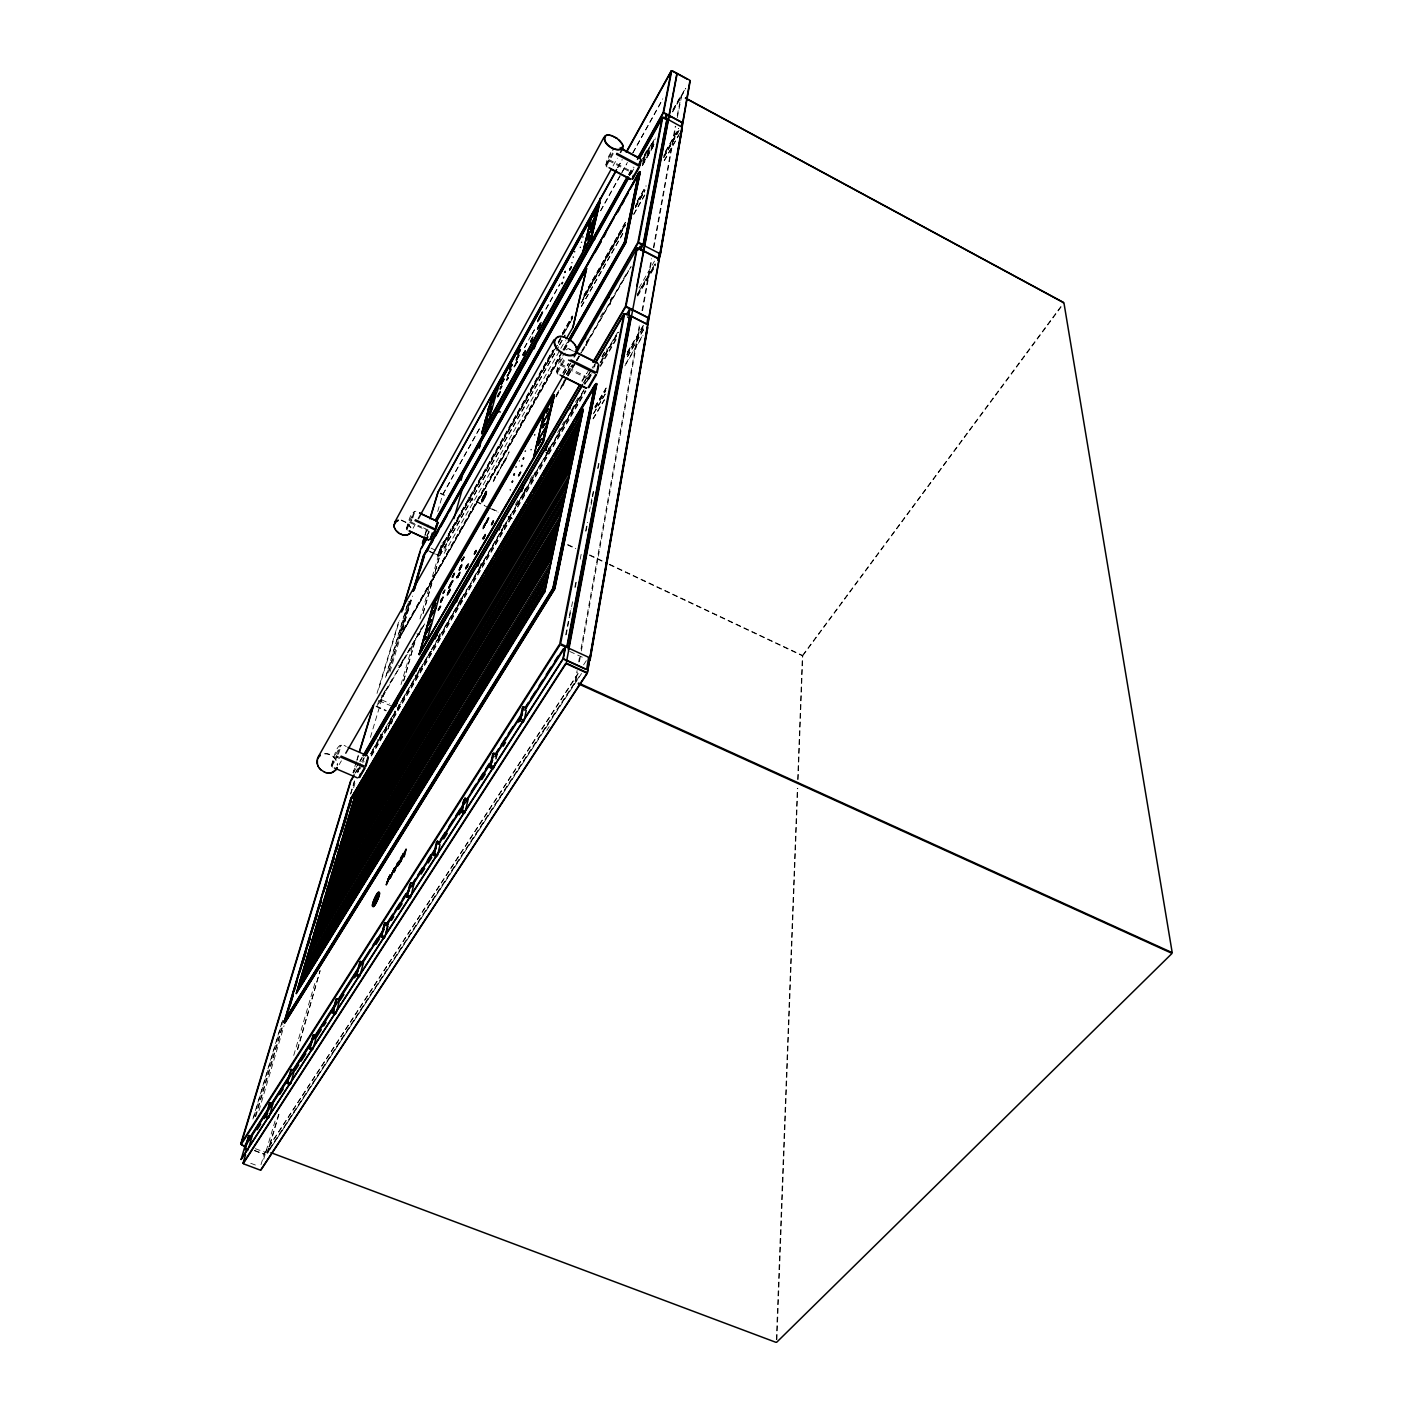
<?xml version="1.0" encoding="UTF-8"?>
<svg xmlns="http://www.w3.org/2000/svg" width="1413" height="1413" viewBox="0 0 1413 1413"><rect width="100%" height="100%" fill="white"/><g stroke="black" fill="none" stroke-linecap="round" stroke-linejoin="round"><path stroke-width="0.75" stroke-dasharray="5 3.75" d="M776.92 1339.542L797.78 788.26M798.115 779.446L802.778 655.95M776.338 1339.612L797.338 788.348M797.674 779.517L802.372 656.038M332.373 767.188L331.331 764.504M268.223 1150.359L268.399 1151.648M407.28 530.122L406.396 527.738M575.903 681.313L577.475 672.641M579.418 661.796L580.973 653.124M581.361 650.951L639.877 325.732M642.597 310.56L651.57 260.681M653.901 247.681L675.75 126.269M677.304 117.597L681.667 95.943M575.144 681.455L577.105 670.61M578.676 661.938L579.454 657.61M581.008 648.938L639.277 325.873M642.014 310.683L651.393 258.65M653.354 247.805L675.255 126.393M677.216 115.548L681.207 95.837M560.255 357.595L399.137 637.917M402.935 659.747L400.691 666.459L398.501 665.664M565.695 634.879L569.015 617.587M569.439 615.432L570.675 608.95M574.826 587.331L576.062 580.849M580.213 559.23L581.467 552.748M585.6 531.129L587.26 522.492M589.345 511.683L591.835 498.718M592.241 496.546L593.495 490.064M597.628 468.462L598.882 461.963M566.224 634.773L571.188 608.844M571.611 606.672L572.848 600.189M575.338 587.225L576.575 580.743M586.095 531.023L587.755 522.386M591.076 505.095L592.312 498.612M592.718 496.44L593.972 489.958M598.105 468.357L599.342 461.874M486.319 492.943L486.355 491.247M486.779 492.943L486.231 492.042L483.811 496.051M481.656 500.308L481.603 502.039L482.769 501.262M482.451 501.597L482.751 498.418M611.741 297.931L609.674 304.554M610.027 304.431L610.858 299.45M593.743 368.122L594.626 363.936M594.714 366.673L595.597 362.487M571.347 413.638L572.654 407.35M588.161 338.979L586.112 345.567L587.384 340.303M573.413 405.849L570.976 413.762M557.87 374.268L556.74 370.965M571.117 413.762L572.512 407.368M585.971 345.531L587.26 340.339M606.972 167.052L606.036 164.208M549.48 446.932L548.014 453.273M563.098 385.36L564.317 380.044M563.169 385.272L564.458 380.009M563.981 384L565.2 378.719M556.492 372.043L558.647 362.929L564.405 353.162M605.824 165.18L607.396 158.556L613.242 148.206M556.916 373.12L558.824 365.066M606.159 166.151L607.502 160.481M523.799 494.338L525.124 489.34M524.7 492.978L525.883 488.05M524.029 494.179L525 489.375M501.209 532.772L503.699 524.735L503.081 525.936M481.409 563.858L479.131 570.163M481.144 563.381L479.484 570.022M493.649 480.844L495.062 477.771L493.049 482.204C498.966 466.043 493.579 482.522 494.479 477.718M459.455 601.302L458.183 606.318M460.585 598.423L458.024 606.389M484.394 495.256L484.023 496.634L485.224 492.89L482.363 499.566L485.295 492.325M483.175 497.182L483.546 495.804L482.204 498.489M437.853 639.93L439.266 634.79M439.885 633.554L437.129 641.696M417.347 675.838L419.202 669.003M419.855 667.89L417.188 675.926M397.424 709.291L399.19 704.027M416.923 633.731L418.99 634.631L420.756 628.838M421.321 627.672L419.184 634.49M450.959 528.78L443.965 553.684L559.866 350.318M267.251 1152.796L278.573 1114.415M297.419 1049.241L320.044 970.625M391.295 723.58L394.969 710.898M403.57 680.925L415.581 638.535M422.999 613.613L444.336 539.589M267.658 1152.743L279.385 1113.091M297.666 1049.647L320.097 970.819M391.489 723.951L395.145 711.269M403.747 680.642L415.899 638.482M423.194 613.171L444.512 539.96M260.981 1164.63L264.16 1154.421M438.772 551.706L437.253 556.404M388.08 728.702L391.136 718.175M440.008 549.286L441.174 545.206M263.683 1159.261L275.058 1121.057M293.727 1055.423L315.505 981.205M388.116 729.09L391.56 718.087M400.992 684.581L412.914 644.257M419.997 618.894L442.304 542.557M379.779 738.84L381.263 733.506M380.698 734.654L378.507 741.737L379.249 740.695M402.352 660.701L400.744 666.406M357.736 772.169L359.838 765.139M358.831 768.76L357.789 772.275L358.266 771.304M255.117 1116.588L282.9 1023.824M353.656 787.677L354.91 783.456M358.99 769.361L360.562 764.097M388.045 672.888L409.417 601.567M562.109 351.978L399.19 637.139L409.823 601.284M255.753 1116.482L282.883 1025.82M389.176 670.68L410.529 599.854M410.282 601.143L399.349 638.393L559.99 357.683M399.579 638.446L411.907 597.187M258.968 1110.636L284.031 1025.82M362.858 762.649L364.042 757.986M370.418 737.339L383.647 693.059M389.935 671.97L412.596 596.039M437.694 511.471L442.781 494.391L480.42 426.744M384.424 691.752L382.57 697.58L380.556 696.768M385.007 690.745L382.64 697.616L383.117 696.715M252.909 1119.008L282.759 1019.48M350.583 793.806L354.433 780.859M385.555 677.339L408.339 601.39M253.739 1117.188L282.9 1020.045M350.724 794.071L354.522 781.407M378.737 700.636L377.13 706.412L425.666 622.215M386.314 675.502L408.41 601.903M356.288 761.748L353.038 772.593L358.672 763.091M356.853 759.982L358.831 753.341M377.006 693.377L398.572 622.109M424.924 535.085L427.998 524.894M353.232 772.929L356.412 762.437M357.047 760.335L358.319 756.132M379.055 687.919L399.331 620.819M425.066 535.403L428.157 525.23M481.462 500.626L481.921 499.425M482.169 500.961L482.645 499.76M485.789 493.49L486.584 491.229L485.63 492.007M486.249 492.272L484.853 495.804M486.054 493.791L486.143 491.265M486.496 493.826L486.796 491.212M337.46 754.383L340.286 745.393M411.925 518.182L414.027 511.559M338.449 754.189L341.275 745.199M412.79 517.988L414.892 511.365M331.207 765.281C334.104 759.752 335.941 738.964 346.273 746.576M406.273 528.48C408.64 523.587 409.523 512.054 415.864 511.241M331.631 766.093L334.475 757.085M406.608 529.239L408.71 522.598M482.469 500.008L483.052 498.665M485.666 494.833L486.39 493.278M486.09 494.921L486.655 493.579M481.762 499.672L482.345 498.33M495.009 477.364L494.903 476.958M483.246 497.252L481.603 502.039M482.928 498.824L484.765 494.815M485.507 494.426L484.306 497.129M485.171 495.998L485.913 494.515M485.56 496.14L486.213 494.762M482.769 497.164L483.405 495.804M483.087 497.358L487.061 491.583M484.677 497.323L485.348 495.892M483.705 499.99L485.648 496.087M483.652 498.453L484.27 497.076M484.606 497.217L482.698 500.961M484.376 498.63L484.977 497.411M503.169 462.546L505.66 458.042L502.304 465.654L504.936 460.921L502.745 464.118M494.161 480.261L495.08 477.453M484.747 494.974L485.418 493.632M482.999 499.654L483.652 498.294M484.023 498.383L482.063 502.004M409.593 520.62L414.539 511.612M608.473 158.291L613.984 148.241M406.467 528.356L411.413 519.33M606.177 164.773L612.641 152.993M406.944 529.01L411.907 519.984M606.778 165.445L613.242 153.664M413.091 528.232L415.21 524.382M613.048 165.922L617.304 158.203M617.516 167.67L621.95 159.828M617.976 167.564L622.25 159.846M524.311 347.757L530.758 336.17M531.836 334.245L535.138 328.364M545.771 309.164L559.813 283.995M600.49 210.767L627.407 162.46M632.777 152.798L662.821 98.786M443.081 494.25L480.632 426.744M524.612 347.651L527.844 341.858M532.136 334.139L535.35 328.364M546.072 309.076L560.025 283.995M600.79 210.696L626.542 164.385M632.989 152.816L661.955 100.729M426.85 535.474L428.987 531.641M628.608 174.435L631.823 168.677M427.062 535.774L429.199 531.924M628.873 174.717L633.165 167.034M629.544 175.548L633.836 167.847M629.721 175.371L634.013 167.688M631.187 173.463L634.419 167.705M644.204 155.094L647.437 149.336M649.097 147.553L642.65 159.068L652.7 141.706M643.357 158.927L655.173 137.838M642.385 160.976L655.296 137.979M642.756 162.142L655.685 139.092M642.562 163.714L653.866 143.296M672.818 109.843L680.536 96.261M643.056 163.608L654.042 144.303M673.312 109.755L685.323 88.63M642.403 165.303L653.195 146.087M672.641 111.503L685.588 88.454M642.438 165.692L653.371 146.281M672.641 111.945L685.764 88.63M439.867 549.445L552.677 350.459M562.445 333.238L572.212 316.017M637.298 201.211L645.988 185.915M665.505 151.474L678.523 128.512M439.955 549.569L552.801 350.583M562.551 333.362L572.318 316.141M637.422 201.353L646.094 186.039M665.629 151.597L678.646 128.636M439.567 551.229L553.825 349.823M558.188 342.158L561.438 336.4M562.533 334.475L572.318 317.219M583.216 298.037L625.641 223.219M635.444 205.962L644.151 190.614M663.739 156.084L677.887 131.162M438.984 551.388L554.302 349.665M558.488 342.14L572.795 317.06M582.439 299.945L625.023 225.02M635.762 205.98L644.611 190.49M664.057 156.101L678.346 131.056M563.557 333.91L572.406 318.579L563.769 333.839M580.973 303.23L625.712 224.632L581.167 303.159M635.373 207.375L645.158 190.119M663.668 157.532L679.989 128.777M558.329 343.43L562.674 335.746M635.585 207.322L644.275 191.991M663.863 157.479L678.01 132.557M439.602 555.627L555.168 352.279M559.53 344.613L564.97 335.022M581.326 306.25L623.84 231.432M633.66 214.158L644.558 194.976M664.181 160.446L680.536 131.674M439.779 555.857L558.63 346.768M559.707 344.843L565.165 335.252M581.52 306.48L622.956 233.569M633.854 214.387L644.77 195.206M664.393 160.676L678.576 135.736M560.82 348.375L565.324 340.727M561.915 351.802L399.155 637.069M567.372 342.229L563.01 349.894L567.443 342.317M399.137 638.075L562.374 351.961M563.31 350.106L567.072 343.942M399.261 638.234L559.566 357.471M563.928 349.823L567.196 344.101M564.14 349.965L567.637 344.313M564.546 350.035L567.902 344.224M335.517 754.736L340.975 745.199M559.99 362.417L565.306 353.126M331.366 765.298L336.842 755.743M556.881 371.725L564.37 358.672M331.931 766.111L337.407 756.556M557.587 372.573L565.076 359.52M562.798 372.944L568.291 363.388M563.133 373.368L568.644 363.795M563.769 374.675L570.375 363.212M339.191 764.627L341.398 760.812M563.946 374.48L570.923 363.017M566.419 374.074L570.817 366.444M566.631 374.339L572.141 364.801M566.966 374.48L572.707 364.854M600.225 317.201L604.623 309.571M610.999 299.15L611.67 298.002M611.07 299.238L611.741 298.09M381.157 698.216L392.178 679.123M398.802 667.66L419.767 631.399M556.528 394.651L566.454 377.465M567.567 375.558L575.285 362.187M576.38 360.28L580.796 352.649M581.891 350.742L587.419 341.187M588.514 339.279L628.22 270.554M381.581 698.128L423.723 625.323M555.874 396.541L567.108 377.218M568.008 375.54L575.939 361.958M576.822 360.262L631.081 266.527M556.051 396.982L566.966 377.73M568.185 375.982L575.798 362.452M577.016 360.704L581.308 352.897M582.545 351.148L630.993 266.951M400.533 666.53L401.098 665.594M419.043 634.561L419.573 633.66M519.101 461.521L519.701 460.479M586.183 345.478L586.837 344.348M609.886 304.484L610.557 303.318M359.785 761.183L362.011 757.386M581.873 380.998L586.324 373.403M353.374 772.946L358.92 763.444M360.032 761.536L362.258 757.739M582.191 381.369L589.963 368.069M354.999 773.194L360.58 763.674M361.693 761.766L364.165 757.651M583.304 383.188L593.336 366.038M639.029 287.952L654.502 261.122M355.723 772.787L357.948 768.972M584.117 382.552L591.923 369.235M590.139 374.622L584.558 384.124L590.422 374.569M639.118 291.007L655.826 262.5M637.122 294.716L655.155 264.107M585.123 384.089L590.846 374.41M637.581 294.575L655.561 263.966M359.732 769.326L364.183 761.731M587.19 381.298L591.906 373.597M601.938 356.465L606.389 348.87M637.404 295.67L655.19 265.326M515.356 504.671L518.695 498.983M529.822 480.014L534.273 472.419M557.623 432.59L564.299 421.215M575.427 402.246L578.765 396.558M588.762 379.479L592.1 373.791M602.115 356.712L606.566 349.135M637.705 296.024L655.491 265.679M372.273 750.48L380.062 737.18M381.174 735.272L394.563 712.488M402.352 699.188L410.159 685.906M411.271 683.998L430.223 651.711M431.336 649.803L436.9 640.319M444.706 627.019L460.32 600.437M461.433 598.529L466.996 589.027M473.691 577.634L482.61 562.445M483.723 560.537L502.657 528.25M503.77 526.36L511.577 513.06M516.045 505.465L540.561 463.676M546.125 454.191L584.028 389.617M601.85 359.22L617.463 332.638M370.489 754.012L395.004 712.24M400.586 702.738L438.472 638.181M439.584 636.274L584.47 389.423M600.083 362.841L617.905 332.461M371.054 753.553L583.887 391.012M600.596 362.558L618.435 332.179M371.16 753.712L584.028 391.189M600.737 362.717L618.576 332.355M397.636 709.291L398.307 708.249M523.887 494.25L524.682 493.084M547.997 453.396L546.955 454.65M371.107 755.584L585.547 390.642M600.066 365.932L616.827 337.424M371.407 756.026L585.936 391.101M600.454 366.391L616.103 339.774M594.82 406.926L606.071 388.01M627.443 352.067L643.18 325.573M594.944 407.085L606.195 388.169M627.584 352.226L643.321 325.732M595.209 407.88L605.365 390.818M626.807 354.804L643.727 326.368M595.597 407.862L605.93 390.589M627.178 354.787L644.275 326.156M593.513 413.479L606.106 392.62M627.372 356.606L644.487 328.169L626.507 358.407M593.76 413.373L606.177 392.514M593.001 418.601L604.305 399.649M625.782 363.636L642.738 335.217M593.248 418.884L604.552 399.932M624.899 365.826L643.003 335.499M484.641 493.543L485.789 491.618M485.348 493.879L486.001 492.66M483.069 499.407L481.356 501.668M483.776 499.743L482.628 501.65M264.178 1153.873L578.747 672.252M583.569 664.887L587.19 659.341M264.302 1154.085L578.924 672.5M269.441 1149.069L574.72 682.461M255.311 1148.716L267.463 1153.026L580.955 673.842M267.463 1153.026L581.538 673.489M546.76 730.344L549.18 726.671M485.895 492.978L486.231 492.042M482.928 500.308L482.063 500.926M482.257 502.004L483.228 500.626M802.743 655.137L1063.406 303.106M802.99 655.438L1061.092 306.974M380.715 699.753L379.814 700.371M566.101 349.912L568.15 348.534L573.095 350.654M324.778 753.518C331.172 753.129 337.548 758.551 337.601 765.087M324.778 753.906C331.031 753.518 337.212 758.834 337.248 765.192M401.345 520.055L407.792 523.04L410.989 527.685M401.327 520.373L407.562 523.287L410.688 527.808M250.702 1163.27L258.226 1166.078M254.534 1150.429L263.86 1153.926M254.428 1150.677L263.754 1154.174M336.1 755.831L339.897 757.456M335.658 756.82L339.456 758.463M377.006 739.776L379.09 740.536M376.229 706.058L386.226 710.456M376.052 706.482L386.032 710.863M381.157 695.761L383.1 696.485M381.634 699.877L389.758 703.409M379.02 700.76L391.666 706.094M414.945 675.043L417.012 675.962M569.757 651.464L583.339 657.681M431.106 548.156L436.635 550.717M428.298 550.681L433.738 553.19M435.557 554.037L439.196 555.715M429.976 551.794L439.072 556.016M410.07 521.627L421.551 526.978M423.458 527.861L431.124 531.429M409.699 522.474L428.828 531.376M440.503 493.172L444.371 494.992M440.344 493.526L444.212 495.345M468.462 497.676L484.359 505.183M492.307 508.927L498.259 511.736M508.203 516.434L512.177 518.306M567.796 544.57L575.745 548.315M589.645 554.885L607.519 563.328M609.515 564.264L802.195 655.243M468.304 498.065L488.156 507.444M490.152 508.38L498.1 512.142M508.026 516.822L512.001 518.695M567.62 544.959L575.568 548.703M589.468 555.274L607.36 563.716M609.339 564.652L802.036 655.632M545.612 452.107L547.767 453.308M560.555 363.883L588.567 377.766M560.06 364.996L588.073 378.896M569.068 349.029L574.685 351.837M608.932 159.598L632.3 171.927M608.508 160.534L631.894 172.845M548.597 448.168L547.184 454.668L548.739 448.133M506.207 458.218L505.253 460.885L509.122 451.824L506.207 458.218M502.233 463.994L499.584 470.582L502.233 463.994M499.637 469.558L496.21 476.358L499.637 469.558M497.27 473.055C495.256 479.925 501.951 464.082 497.27 473.055M625.376 222.265L583.057 296.889L625.482 222.389M557.164 345.408L437.341 556.298L557.234 345.337"/><path stroke-width="1.5" d="M441.421 600.136L440.573 602.362L441.545 600.366L440.997 601.143M519.083 351.678L518.306 353.568L520.178 349.523L518.977 352.084M500.379 391.542L498.807 394.386M487.768 418.813L485.825 422.222L486.443 420.844M468.056 564.388L468.498 563.858M483.635 538.459C485.418 533.937 484.624 537.046 483.37 537.841M494.285 394.545L492.943 397.406M467.615 565.977L466.979 567.09L467.791 565.536M452.549 577.034L452.937 575.903L452.566 576.928M491.106 406.343C491.159 406.52 488.121 411.324 490.24 408.18M540.42 440.255C540.172 440.485 541.02 439.796 540.932 440.255M429.517 622.25L431.177 619.883M523.11 354.575L525.406 350.618M539.925 324.972L540.437 324.054L538.812 326.544L540.349 323.754L539.554 325.396M554.285 394.951L543.299 441.527M443.735 592.259L443.046 593.46L444.124 591.605M490.364 407.951L491.194 406.308M465.954 568.838L466.802 566.366L466.537 567.849M459.402 573.448C461.309 569.739 458.13 575.886 459.402 573.236M475.527 552.183L474.909 553.454M435.593 603.545C436.529 601.02 432.343 609.921 435.275 604.411M483.352 538.247L483.776 537.134L483.105 538.989M518.854 475.422L519.807 473.726M457.635 576.769C456.293 578.676 458.801 574.102 457.229 577.087M518.836 355.034L518.536 356.041M532.171 338.996L531.606 340.038M434.056 605.947L434.674 605.153M448.61 592.771L450.093 589.274L449.369 590.634M449.334 591.535L450.005 589.451L449.493 591.04M438.56 609.515L439.196 608.385L438.277 610.275M463.923 557.358L463.623 557.87M525.177 351.219L524.665 352.385M511.153 369.111L510.87 369.8M444.918 590.016L444.671 590.563M450.252 585.547L449.087 587.455M459.879 568.944L461.574 565.748L459.207 570.181M426.267 636.733L424.924 639.365L426.178 636.733M442.357 598.564L443.046 597.045L441.457 600.56M458.554 574.755L457.582 577.352L458.536 575.02M434.904 605.382L435.186 604.428M440.22 606.884C441.58 604.252 438.171 610.504 439.885 607.272M476.181 551.282C476.163 550.84 476.075 550.205 476.146 550.611M516.134 363.318C519.313 357.542 514.102 367.062 514.809 365.737M517.193 358.072L518.465 355.687L518.147 356.924M452.972 576.31L452.319 577.44L453.82 574.526L453.061 575.956M502.374 382.146L503.47 379.655L501.262 384.159M502.551 381.316L503.399 379.867M451.065 583.498L450.217 584.752L452.849 580.619M394.05 525.654L395.022 522.051L398.166 520.178M448.221 593.442L448.716 592.471M457.777 576.045L457.176 577.352M428.422 624.829L429.534 622.815L428.881 624.087M457.706 577.087L459.031 574.437L458.501 575.621M510.446 367.733C509.387 368.475 510.835 366.903 510.694 366.638M461.804 564.67L461.309 566.507M494.091 394.722L493.508 395.976M430.576 620.66L430.806 620.201M439.337 608.402L439.337 608.191M450.606 585.017L451.895 581.803L450.5 584.788M492.148 523.146L493.031 521.362L491.494 524.859L493.155 522.086M474.291 554.073L476.004 551.37M434.303 605.735L433.438 607.943L433.703 606.831M484.217 536.657L483.317 538.583L484.005 537.117M317.095 761.642L317.201 760.424M460.126 567.443L461.327 565.518M544.764 423.794L544.093 425.172L545.047 423.423M429.994 622.126L431.159 620.236M439.867 607.502L440.326 606.672M481.727 433.561L591.747 236.907M538.724 326.88L537.823 328.805L538.176 327.887M553.896 394.986L433.12 604.375L419.131 654.572L543.175 441.81M544.535 424.147L544.252 425.03M586.642 669.373L588.585 657.469M646.871 324.072L647.843 317.89M658.334 258.402L659.112 253.369M681.331 126.622L681.931 122.613M587.313 672.429L689.95 80.612M587.455 672.8L690.198 80.824M589.91 659.73L647.543 327.427M659.995 255.612L681.878 129.501M590.086 660.154L647.684 327.798M660.118 255.983L681.984 129.837M568.309 649.945L631.169 316.265M636.874 285.921L676.88 73.582M566.313 662.856L677.163 73.494M566.931 646.13L629.544 316.176M643.162 244.378L666.848 119.469M567.231 646.818L629.756 316.777M643.357 244.944L667.024 120.017M563.028 658.582L565.253 646.977M628.591 314.799L629.721 308.864M641.043 249.465L641.961 244.679M666.035 118.409L666.759 114.63M563.328 658.529L565.553 646.907M628.838 314.728L629.968 308.793L626.295 314.64M641.272 249.412L642.191 244.608L658.917 253.157M666.247 118.356L666.971 114.577M559.848 643.427L623.981 313.845M625.482 306.179L636.751 248.299M637.934 242.153L662.22 117.438M663.192 112.404L671.281 70.827M626.03 306.056L637.263 248.176M663.651 112.298L671.723 70.703M560.678 643.268L624.652 313.686M638.57 241.994L662.768 117.279M553.79 588.303L595.915 383.647L351.166 798.486L596.021 383.7M624.988 242.4L639.541 171.715L423.865 555.168M554.108 588.232L596.198 383.577M625.235 242.329L639.771 171.644M554.691 588.514L596.692 383.824M625.676 242.559L640.177 171.874M554.797 588.779L596.781 384.071L593.336 389.829M625.765 242.789L640.266 172.086M524.241 720.418L526.272 710.209M596.798 372.025L598.458 363.971M639.665 164.897L640.831 159.227M597.187 373.103L598.865 365.049M639.983 165.869L641.166 160.199M552.872 588.267L594.908 384.601L350.848 798.398M624.369 242.506L638.711 172.492M595.226 384.601L553.19 588.409L595.35 384.707M624.511 242.541L631.081 210.696M631.964 206.457L638.959 172.492L423.67 555.15M624.67 242.753L639.065 172.58M632.512 179.204L633.307 175.406M519.807 720.577L522.28 708.355M520.761 718.864L523.287 706.8L522.386 708.125M520.938 718.828L523.464 706.765L522.527 708.09M545.612 586.024L298.496 986.239M547.997 574.791L302.046 974.264M307.31 956.583L551.494 558.259M319.197 916.578L559.354 521.079M560.449 515.922L320.857 911.014M324.142 899.957L562.604 505.713M564.741 495.663L327.321 889.024L564.723 495.362M566.825 485.454L330.677 877.985M570.94 466.325L336.895 857.073M572.883 456.77L339.932 846.652L572.936 456.523M576.893 437.906L346.15 825.951M577.846 433.332L347.633 820.918M579.789 424.536L350.53 811.203M583.18 409.417L544.641 592.065L296.235 993.533L355.087 795.448L583.269 409.417L544.782 591.994M284.455 1022.782L351.201 798.751M284.384 1021.228L350.777 798.557M494.232 767.082L495.045 762.879M495.945 758.816L496.828 754.754M490.965 765.546L493.667 753.359L492.766 754.648M492.536 754.913L489.887 767.224L490.7 765.811M490.788 765.581L493.49 753.394L492.625 754.666M569.845 408.922L570.781 404.666M394.103 524.735L396.47 521.203M461.044 811.945L463.906 799.67M546.107 446.861L545.347 450.093L546.142 446.985M461.115 812.069L463.976 799.793M461.98 810.479L464.93 798.186L462.157 810.444M545.754 450.394L546.884 445.537M545.877 450.358L547.008 445.501M542.521 441.863L546.23 426.567L542.698 441.951L533.619 457.353L537.329 441.916M546.301 425.861L549.94 410.918L546.478 425.949L537.276 441.81L546.266 426.638M549.993 410.229L553.543 395.64L550.116 410.229M593.69 225.762L591.04 236.836L583.198 250.949M593.796 225.197L596.41 214.299L593.902 225.285L585.865 239.645M596.498 213.787C607.873 168.324 591.782 236.236 588.638 228.147M591.146 236.925L593.725 225.727M542.945 441.527L554.249 394.934L433.279 604.146M591.517 236.466L599.412 202.501L492.166 395.993M543.493 441.774L554.461 395.198L433.614 604.587M591.835 236.73L599.854 202.73M592.701 217.019L594.078 214.9M546.796 410.953L545.966 413.161L548.173 408.993M590.263 228.5L591.182 226.168L589.875 229.189L590.705 227.687M538.3 444.883L539.395 442.728M544.005 424.96L542.398 427.927M546.425 412.384L546.955 410.3L546.213 411.96M591.853 224.808L590.687 227.564M539.607 442.251L538.971 443.682M543.563 425.719L542.963 427.132M593.796 215.147C592.895 217.054 596.286 210.89 593.637 215.659M547.202 411.024L548.332 408.392M589.15 236.342L588.585 238.126L588.868 236.872M591.923 224.95L592.259 224.013M594.59 213.893L595.244 212.568L594.59 214.07M541.426 439.478L541.585 438.825M437.588 855.095L439.991 844.691M533.619 457.335L537.24 441.88M537.488 441.245L541.038 426.143L550.134 410.388L541.303 425.49L544.8 410.812M541.267 425.525L544.729 410.759M586.059 239.239L588.709 228.164M591.323 216.931L588.779 227.776L591.429 216.895M586.112 239.274L588.709 228.288M434.268 853.682L437.253 841.353L436.458 842.519M522.881 488.456L523.675 485.171M534.785 434.674L534.626 435.045M582.986 236.819L582.845 237.048M436.37 842.749L433.438 855.218L434.162 853.911M521.786 491.494L522.934 486.461M569.845 269.706L570.375 268.576M519.383 474.203L520.426 472.384L519.966 473.461M523.746 457.741L523.146 459.225L523.534 458.413M573.307 256.954L573.307 257.254M574.508 251.832L574.685 251.62M525.459 450.941L525.177 451.312M570.711 268.134L571.205 267.039L570.287 268.735M569.704 269.618L570.022 269.388M514.385 474.114L514.032 474.75M565.288 271.349L564.97 272.126M514.191 474.697L514.438 473.708L513.873 475.068M565.147 271.985L564.829 272.444M411.36 894.588L413.885 884.132M406.767 896.76L409.841 884.238M499.231 529.981L500.432 524.894M407.58 895.294L410.653 882.878M500.326 526.961L501.297 523.605M385.555 934.505L387.692 926.204M385.625 934.629L387.763 926.327M492.66 522.898C494.32 519.225 492.554 521.839 493.349 521.114M381.863 935.371L385.254 922.901L384.495 923.978M478 566.03L479.307 560.996M486.884 521.715L486.62 522.156M486.973 521.397L487.326 520.019L485.842 523.499L488.668 517.706L487.202 521.326M538.318 327.304L537.523 329.035M538.335 327.993L539.024 326.527L538.3 327.339M484.147 536.887L484.465 535.898M381.757 935.6L381.139 936.819L384.265 924.226M477.718 565.571L478.601 562.215M534.22 348.781L534.979 345.849M381.086 936.784L384.336 924.349M541.108 322.588L540.914 322.923M539.271 318.773L538.247 320.61L539.448 317.554L538.706 319.638M486.708 521.839L486.284 522.58M474.521 553.702L475.121 551.953M530.864 340.71L530.634 341.875L532.277 338.926M530.74 341.646L531.2 340.869M532.86 337.212L531.924 339.42M356.323 975.394L359.608 962.801M456.523 601.956L457.388 598.458M457.176 600.666L458.201 597.24M523.128 355.334L524.311 352.561L523.534 354.592M514.367 366.232L514.279 366.709M456.858 577.917L457.353 576.557M516.628 358.884L517.352 357.842L516.434 359.856M517.847 354.115L517.829 354.469M517.14 358.09L516.346 360.209M460.161 567.814L459.331 569.739M462.934 559.053L462.404 559.972L463.34 558.365M460.603 567.425L460.143 568.521M463.04 558.718L463.941 557.058M519.066 351.89L519.348 351.007M459.119 574.437L458.571 575.303M519.772 350.83L520.408 349.523L519.507 351.395M336.276 1012.556L339.632 999.927M335.817 1000.015L332.426 1012.626L335.181 1013.863M435.363 638.817L436.776 633.678M448.31 592.33L448.751 591.341L447.303 595.103M333.15 1011.302L336.577 998.797L336.029 999.75M436.511 635.956L437.447 632.529M450.041 586.006L450.712 584.523M507.267 379.126L508.221 377.677M508.433 374.18L507.214 376.088M333.291 1011.284L336.736 998.779M436.635 635.921L437.571 632.494M448.892 592.294L449.458 590.316M454.421 573.254L453.838 574.791L454.174 573.749M510.181 371.054L508.68 373.756L510.04 371.001M511.312 366.197L511.948 364.43M501.35 386.95L501.668 385.996M503.364 380.468L503.911 378.825L503.558 379.867M499.778 392.602L497.606 396.753M501.297 384.106L502.021 382.729L501.173 384.477M498.648 394.651L498.012 395.958L498.807 394.439M502.18 382.058L501.456 383.435M500.485 388.487L501.403 386.614M499.354 393.379L499.266 393.556M431.46 624.104L426.956 640.372M436.14 607.466L431.795 623.433L423.847 637.316M436.405 606.742L440.715 591.164M492.077 408.233L488.792 420.403L481.798 432.678M499.001 383.612C500.432 390.8 476.428 429.287 495.627 395.87L492.342 407.756L485.295 420.509M313.138 1048.517L316 1037.972M481.621 433.438L492.219 395.781M419.449 654.502L432.943 606.866M309.359 1048.57L312.838 1035.959M415.811 671.475L416.747 667.907M479.042 447.479L479.872 444.318M310.048 1047.298L313.58 1034.793L312.927 1035.747M430.594 621.014L429.269 623.31M479.166 447.868L480.455 443.276L480.014 444.177M310.206 1047.28L313.721 1034.758L313.05 1035.694M479.272 447.85L480.561 443.258M290.778 1083.241L294.31 1070.612M453.962 518.553L462.175 489.587M290.636 1070.683L287.086 1083.312L287.651 1082.287M395.799 706.518L397.247 701.219M461.062 480.332L462.369 475.598M287.74 1082.075L291.502 1069.535L290.725 1070.471M396.894 703.603L397.883 700.124M269.795 1114.733L272.78 1104.207M265.538 1116.871L269.159 1104.26M266.174 1115.687L270.007 1103.147M365.79 766.588L368.457 757.562M436.016 529.398L437.995 522.739M359.432 777.397L360.509 773.776M430.276 539.642L432.272 532.966M296.377 993.551L355.246 795.519L583.304 409.47M365.384 765.775L368.051 756.75M435.681 528.656L437.659 521.998M541.303 439.302L541.691 438.631M244.643 1149.246L248.405 1136.723M244.714 1149.334L249.077 1135.663L248.494 1136.529M245.473 1148.168L249.218 1135.646M412.985 591.005L423.6 555.291L413.285 590.652M284.154 1022.305L351.095 798.398M413.532 590.952L423.971 555.45M284.755 1022.694L286.027 1018.473M288.535 1010.03L292.95 995.264M294.204 991.061L297.366 980.516M299.892 972.073L309.959 938.338M311.231 934.117L321.316 900.381M323.824 891.939L325.714 885.615M329.494 872.969L333.91 858.203M335.164 853.982L338.325 843.437M340.833 834.995L350.919 801.259M414.362 588.938L424.077 555.733M243.054 1163.129L245.579 1154.686M286.274 1018.42L285.02 1022.641L554.62 589.186M290.054 1005.773L293.197 995.229M302.647 963.595L305.791 953.051M308.317 944.626L310.206 938.285M313.986 925.639L317.13 915.094M319.656 906.651L321.546 900.328M325.326 887.682L327.215 881.359M330.995 868.695L334.139 858.15M336.665 849.725L338.555 843.402M342.335 830.738L346.733 815.972M349.258 807.547L351.148 801.224M414.309 589.733L417.471 579.171M419.997 570.693L424.43 555.892M248.9 1147.215L251.956 1136.688L249.377 1135.557M244.696 1147.126L241.146 1159.49L563.028 659.235M240.793 1143.718L350.477 781.23M359.397 751.575L373.385 705.37M401.681 612.041L420.703 549.145M422.469 543.21L424.306 537.117M429.852 518.801L437.853 492.342M241.075 1144.159L350.707 781.654M359.573 751.928L373.562 705.705M402.511 610.345L420.262 551.653M422.611 543.546L424.465 537.435M430.612 517.087L437.995 492.66M587.384 239.433L588.974 237.048M554.373 588.567L596.48 383.559M510.323 489.975L510.252 489.781M625.429 242.559L639.842 171.891M541.161 426.072L537.523 441.227M539.642 442.375L540.367 440.75M591.676 236.501L599.695 202.501L492.395 396.029M589.15 236.395L589.645 235.317M531.182 449.599L531.023 449.705M520.638 472.154L520.567 472.49M428.581 620.607L436.423 606.866L428.775 619.83M591.835 225.497L590.033 228.535M547.82 409.858L547.961 408.693L547.078 410.212M571.4 266.774L571.347 267.004M398.89 861.153L397.512 866.257L400.391 861.983L400.691 860.888L398.148 864.95L401.91 856.066L400.48 858.574M500.379 388.451L500.114 389.158M539.307 442.304L538.706 443.346L539.36 441.863M546.69 410.671L546.283 411.642M448.981 591.393L448.398 593.142M521.627 466.149L521.874 465.283L521.415 466.484M543.811 425.154L543.122 426.779M441.88 599.306L441.404 599.748M540.084 440.715L539.589 441.545M523.11 354.734L524.276 352.649M547.184 410.371L547.891 408.922M587.578 239.733L588.214 238.62M588.144 238.85L588.497 237.667M474.839 552.518L475.245 551.988M493.773 395.269L492.837 397.636L493.844 395.781M510.941 366.832L511.877 364.695M511.612 365.102L511.63 365.631M510.623 370.206L510.499 370.436M517.476 357.613L518.571 355.723M571.965 262.712L571.929 262.677M462.016 560.237L462.599 559.124L461.645 561.138M546.972 411.271L547.008 411.059M486.584 420.809L487.379 419.484M500.732 387.851L501.544 386.597M531.164 340.409L532.171 338.431M475.828 550.911L475.174 552.748M493.614 396.117L493.773 395.94M424.801 639.135L424.077 640.76L424.924 638.87M440.909 601.532L441.651 600.507M516.911 361.834L516.61 362.382M452.46 580.796L452.072 581.82M539.572 318.084L542.486 312.008L541.267 314.975M539.713 317.96C541.232 312.538 540.985 316.689 540.932 315.064L540.42 316.247M484.73 536.092L485.348 534.52L484.977 535.421M509.934 368.175L510.393 367.203M563.522 277.955L563.84 277.036M467.403 566.313L467.544 565.871M518.271 353.162L518.818 351.837M435.222 603.987L434.815 604.605M501.827 383.259L503.134 380.397M539.13 443.435L539.713 442.181M588.673 237.366L588.179 238.232M443.788 592.135L444.318 590.758M317.483 759.258L318.543 757.156M508.079 377.819L506.684 380.238M447.956 593.531L447.621 594.325M466.414 566.931L466.255 567.708M494.462 394.474L494.568 393.927M593.69 215.306L593.425 216.03M466.643 567.425L465.707 568.627L465.954 567.726M434.356 605.647L433.915 606.248M524.594 352.526L524.241 352.844M489.781 409.222L490.028 408.763M452.637 581.185L452.001 582.421M441.192 600.189L442.163 598.918M546.495 411.483L546.849 410.529M425.755 637.881L425.843 637.563M538 444.901L537.611 445.784M492.307 395.746L481.868 433.561L492.519 396.364L599.801 202.783M424.165 555.539L460.002 492.219M462.245 489.569L586.642 268.47L572.971 327.251L586.554 268.47L462.192 489.534M433.332 604.517L419.29 654.537L543.387 442.004M624.369 242.877L568.538 340.409M423.882 637.228L431.53 624.157M351.484 798.681L380.839 749.385M494.409 394.368L494.921 393.079L494.462 394.722M394.58 522.527L604.04 137.114M553.101 588.567L284.296 1021.087M554.232 588.868L284.472 1022.818M418.407 518.606L610.911 169.772M620.484 152.427L622.621 148.577M438.065 491.865L616.598 169.472M626.224 152.109L671.122 71.021M438.366 491.83L615.838 171.415M626.524 152.127L671.422 71.056M493.278 396.241L494.091 395.216M537.929 320.221L537.682 321.616M588.779 228.217L596.427 214.37M508.168 374.657L507.461 375.628M517.67 357.701L518.253 356.747M485.383 419.944L492.166 407.739M585.989 239.186L593.725 225.268M569.651 269.83L570.128 268.912M588.02 238.249L587.349 239.751L587.879 238.514M481.674 433.385L591.305 236.678M422.558 543.157L425.772 537.399M435.434 520.125L626.454 178.268M638.27 157.143L662.944 112.969M422.77 543.44L425.984 537.682M435.646 520.408L627.796 176.643M637.457 159.369L663.209 113.27M420.986 548.527L427.433 536.993M436.052 521.609L628.644 177.296M639.4 158.062L661.991 117.668M421.374 548.474L427.821 536.94M436.423 521.556L627.955 179.239M639.806 158.079L662.397 117.703M497.941 412.137L498.453 411.236L500.361 412.066M535.121 345.69L535.668 344.754M594.502 239.609L595.067 238.585M435.787 526.466L437.783 522.881M638.923 163.926L640.778 160.605M664.534 118.568L666.689 114.718L664.675 118.586M429.782 539.607L434.798 530.634M632.141 178.78L638.694 167.105M430.488 539.501L435.522 530.546M632.883 178.815L639.435 167.14M461.98 488.262L478.336 459.614L476.287 463.605M480.296 455.657L505.289 411.695M507.249 407.739L519.295 386.756M521.256 382.799L523.605 379.09M525.583 375.134L564.564 306.232M566.542 302.276L568.891 298.567M570.852 294.611L582.898 273.645M584.858 269.671L601.231 241.058M603.192 237.084L613.966 217.902M616.121 214.07L628.184 193.122M630.127 189.148L640.036 172.033M426.691 551.794L428.846 547.961M431 544.129L433.155 540.296M435.328 536.463L438.56 530.705M440.715 526.872L447.179 515.374M449.334 511.541L451.489 507.709M453.644 503.876L460.126 492.36M463.358 486.62L465.513 482.769M467.668 478.936L469.823 475.104M471.977 471.271L474.132 467.438M486.001 446.349L492.466 434.851M494.621 431.018L496.775 427.185M498.93 423.335L502.163 417.594M508.627 406.079L510.8 402.246M512.954 398.413L515.109 394.58M526.961 373.491L529.116 369.658M535.598 358.16L537.752 354.327M539.907 350.495L542.062 346.644M549.604 333.238L556.068 321.722M558.223 317.89L560.396 314.057M572.247 292.968L574.402 289.135M580.867 277.637L583.021 273.804M594.891 252.697L601.355 241.199M603.51 237.366L605.665 233.534M617.534 212.445L619.689 208.612M621.844 204.779L623.998 200.946M635.868 179.857L640.177 172.174M317.837 757.58L554.09 339.65M566.277 338.784L572.954 327.304M568.468 340.321L624.175 242.7M568.785 340.533L624.864 242.7M568.291 342.193L625.005 242.877M569.598 340.427L625.447 243.107M569.987 340.498L625.623 243.107M575.992 350L637.599 242.93M576.345 350.424L637.97 243.354M345.779 753.182L563.169 375.893M574.155 356.835L636.927 248.476M584.929 338.873L585.689 337.742M608.526 297.949L609.286 296.783M637.952 250.083L640.16 246.268M639.683 248.564L642.05 244.749M516.134 466.537L515.992 467.314M483.529 526.59L483.14 528.603M448.751 588.232L449.581 586.271L449.299 587.278M429.552 622.126L429.923 621.296L429.393 622.709M518.659 475.439L519.278 474.68M518.553 475.881L519.066 475.068M466.308 567.125L467.473 565.129M419.219 653.565L426.814 640.425M419.078 654.396L542.857 441.739M363.123 755.478L579.666 384.813M592.983 361.993L625.182 306.868M363.371 755.831L579.966 385.166M593.301 362.364L625.5 307.239M350.795 780.506L354.133 774.783M365.278 755.761L582.527 384.495M595.897 361.64L623.751 314.039M351.254 780.4L353.48 776.585M365.737 755.655L581.891 386.367M596.374 361.622L624.228 314.039M657.681 260.292L659.906 256.495M358.761 777.609L364.324 768.142M588.02 387.639L595.615 374.692M359.626 777.415L365.19 767.948M588.921 387.568L596.516 374.639M382.87 745.463L386.438 739.917M388.451 735.996L428.898 667.96M430.912 664.039L461.08 612.906M463.323 609.127L482.54 577.087M484.553 573.148L492.589 560.043M494.603 556.104L498.188 550.575M500.202 546.637L525 505.13M527.014 501.191L530.599 495.663M532.595 491.724L540.649 478.618M542.645 474.68L551.829 459.684M553.825 455.745L557.411 450.217M559.407 446.278L572.83 423.547M575.056 419.767L596.533 383.947M351.908 798.804L354.151 795.007M357.507 789.337L360.863 783.65M373.156 762.826L375.381 759.046M378.737 753.359L380.98 749.579M384.336 743.892L386.561 740.112M389.917 734.424L393.273 728.737M399.985 717.38L403.323 711.71M405.566 707.913L407.792 704.133M421.215 681.402L423.441 677.622M432.396 662.467L435.734 656.798M437.977 653L440.22 649.221M448.045 635.974L450.27 632.176M453.626 626.507L455.869 622.709M496.104 554.55L498.33 550.77M501.686 545.082L505.042 539.395M522.916 509.104L525.159 505.324M549.745 463.676L551.988 459.879M555.327 454.209L557.57 450.411M347.563 821.183L577.917 433.367M346.061 826.216L576.946 437.942M336.965 856.808L570.923 466.025M569.987 470.865L335.358 862.018M333.698 867.582L568.909 475.951M330.589 878.268L566.896 485.489M328.999 883.637L565.783 490.682M563.734 500.414L325.767 894.482M562.586 505.412L324.231 899.675M319.285 916.295L559.336 520.779M317.536 922.194L558.312 526.007L317.625 921.894M309.129 950.454L552.695 552.554L309.041 950.755M307.398 956.283L551.476 557.941M305.561 962.447L550.328 563.734M547.979 574.473L302.135 973.946M298.585 985.921L545.612 585.689M284.225 1020.963L552.766 588.497M284.578 1021.193L553.331 588.762M284.19 1022.358L553.613 588.726M284.331 1022.57L553.808 588.956M284.825 1022.765L554.391 589.239M489.869 408.569L489.534 409.576M240.864 1143.894L559.371 644.54M241.199 1144.459L559.866 645.176M269.247 1104.048L269.848 1103.129M335.905 999.803L336.559 998.779M359.697 962.589L360.386 961.529M384.354 924.014L385.06 922.919M248.617 1136.476L249.183 1135.593M269.388 1103.995L269.971 1103.076M290.848 1070.418L291.467 1069.464M359.838 962.536L360.509 961.476L357.065 974.016L354.557 977.814M436.599 842.484L437.359 841.3L434.427 853.664L437.341 855.024L434.48 854.017M245.35 1144.459L247.734 1140.75M250.101 1137.041L290.548 1073.88M292.933 1070.171L335.746 1003.301M338.113 999.592L370.241 949.448M372.608 945.721L377.377 938.303M386.879 923.431L392.832 914.158M395.216 910.431L399.967 903.013M402.352 899.286L405.92 893.723M413.055 882.577L415.422 878.868M417.806 875.142L422.558 867.723M427.327 860.287L430.894 854.706M440.397 839.852L445.166 832.434M448.733 826.852L453.485 819.416M455.869 815.707L460.62 808.289M471.324 791.563L476.093 784.127M478.459 780.418L483.228 772.982M485.595 769.273L489.163 763.709M495.115 754.418L498.683 748.837M501.067 745.128L505.819 737.692M508.203 733.983L512.954 726.565M526.042 706.129L528.427 702.402M530.793 698.693L535.562 691.257M539.13 685.694L542.698 680.13M546.266 674.549L551.017 667.113M554.585 661.549L558.153 655.968M245.562 1144.83L290.778 1074.251M293.162 1070.542L335.994 1003.689M338.361 999.962L383.577 929.401M385.961 925.674L435.928 847.676M438.295 843.967L464.471 803.096M466.855 799.387L491.83 760.388M495.415 754.807L521.574 713.954M525.159 708.39L563.222 648.956M244.838 1146.791L311.743 1042.67M313.898 1039.032L358.178 970.219M361.534 964.708L384.159 929.401M386.544 925.692L409.381 890.331M411.536 886.675L435.575 849.46M438.931 843.95L462.969 806.717M465.124 803.061L492.731 760.282M494.886 756.609L522.51 713.83M524.665 710.174L565.377 646.942M315.911 1036.824L316.547 1035.835M387.568 925.321L388.186 924.102M244.732 1149.405L245.244 1148.38M257.095 1129.746L260.663 1124.183M264.231 1118.619L267.799 1113.055M279.686 1094.545L283.236 1088.981M295.123 1070.453L298.691 1064.89M301.075 1061.181L305.826 1053.78M309.412 1048.623L309.959 1047.51M316.53 1037.107L321.281 1029.688M323.648 1025.979L326.032 1022.288M331.967 1013.015L334.351 1009.306M340.286 1000.051L343.854 994.487M375.946 944.467L379.514 938.903M391.401 920.393L393.785 916.684M398.537 909.265L402.104 903.702M406.838 896.796L407.474 895.506M421.109 874.064L424.677 868.518M428.245 862.954L431.813 857.391M443.7 838.863L447.267 833.317M459.154 814.789L462.722 809.225M481.727 779.587L485.295 774.024M503.134 746.241L505.501 742.532M518.571 722.149L520.955 718.44M241.058 1159.384L562.851 658.988M247.487 1150.447L248.193 1149.493M268.364 1118.001L269.088 1117.029M289.948 1084.46L290.689 1083.453M313.05 1048.711L312.273 1049.753L309.482 1048.746M335.393 1013.828L336.188 1012.768M359.326 976.613L360.156 975.518M384.142 938.055L384.99 936.907M409.876 898.05L410.759 896.884M436.599 856.543L437.5 855.324M464.329 813.429L465.266 812.175M493.172 768.619L494.126 767.312M523.146 722.025L524.152 720.665M243.107 1163.235L565.589 663.545M243.283 1163.553L565.871 663.898M587.879 239.345L587.861 238.62M260.699 1170.035L586.854 673.471M261.016 1169.911L587.207 673.4M434.568 605.894L435.239 604.817M605.047 136.231C601.337 144.232 620.554 155.571 622.833 145.645M776.708 1342.226L1171.872 953.581M334.192 771.357L335.835 769.679A16.638 11.216 27.7 0 0 336.877 767.577M320.097 755.16L317.342 758.975L317.395 764.168M319.303 756.273L320.203 755.496M605.594 135.772C600.225 143.013 615.556 153.081 622.303 148.807A16.779 6.729 30.7 0 0 622.939 145.963L622.585 144.78M408.675 534.22L410.282 533.019A14.572 8.39 28.4 0 0 410.759 532.277M409.682 533.655L407.862 534.626M605.259 135.825L606.283 135.418M332.073 772.505L336.17 769.643A16.921 11.41 27.7 0 0 337.23 767.506M333.468 772.01L330.889 772.84M557.905 336.753C546.672 344.436 567.408 361.18 575.78 353.091A19.623 9.467 30.6 0 0 576.681 349.117M406.944 534.926L408.11 534.626M397.3 520.779L398.219 520.496M605.965 135.489L607.095 135.206M559.053 336.488C544.358 342.14 566.966 362.646 575.921 353.497A19.941 9.608 30.6 0 0 576.84 349.453L576.433 347.934M405.955 535.103L407.174 534.926M329.618 773.017L331.119 772.858M606.795 135.259L608.032 135.1M558.718 336.524L561.632 336.435M404.913 535.156L406.167 535.103M328.328 773.035L329.83 773.052M607.749 135.153L609.056 135.136M559.99 336.418L563.028 336.647M403.818 535.068L405.089 535.156M327.021 772.876L328.487 773.052M608.791 135.189L610.133 135.277M402.723 534.873L403.977 535.068M609.904 135.33L611.281 135.542M325.697 772.558L327.145 772.911M562.798 336.683L567.355 338.184M399.473 533.496L402.829 534.856M611.087 135.613L612.483 135.931M564.264 337.071L565.765 337.601M324.425 772.099L325.785 772.593M243.478 1163.8L260.222 1170.105M245.562 1148.345L248.052 1149.264M245.509 1148.486L247.982 1149.423M244.82 1149.511L247.31 1150.465M270.907 1152.655L775.914 1342.315M266.368 1115.987L268.947 1116.782M265.644 1117.047L268.17 1118.036M270.166 1103.041L272.674 1104.03M290.548 1083.206L288.005 1082.234L290.477 1083.365M287.192 1083.488L289.753 1084.495M291.661 1069.447L294.204 1070.436M310.242 1047.616L312.891 1048.464M313.898 1034.687L316.477 1035.711M313.068 1035.994L315.7 1036.859M333.344 1011.62L336.029 1012.503M336.895 998.708L339.526 999.75M357.277 974.334L359.997 975.253L363.494 962.712L360.721 961.441M356.447 975.571L359.114 976.648M612.306 136.001L617.181 138.421L621.738 143.19M400.568 534.061L401.698 534.52M382.075 935.689L384.831 936.625M381.21 936.978L383.93 938.091M385.413 922.83L388.116 923.943M407.862 895.453L410.6 896.584M407.792 895.612L410.529 896.743M406.891 896.937L409.664 898.103M411.006 882.807L413.762 883.955M349.064 815.884L578.835 429.057M433.561 855.395L436.37 856.578M353.462 801.33L581.679 415.599M437.571 841.265L440.361 842.448M334.422 768.018L357.401 777.874M341.134 756.114L364.201 766.058M340.692 757.121L363.759 767.047M465.036 812.016L462.21 810.815L465.107 811.857L468.127 799.528L465.16 798.133M461.239 812.263L464.1 813.482M348.057 747.406L367.292 755.672M464.153 799.758L467.032 800.8M491.106 765.74L493.967 766.994M491.035 765.899L493.896 767.153M492.925 768.672L490.064 767.418L492.89 768.672M521.008 719.199L523.993 720.33M519.949 720.771L522.916 722.061M523.622 706.712L526.554 708.019M578.518 683.009L1171.607 952.38M578.2 683.751L1171.342 953.069M563.575 658.847L586.236 669.179M563.451 659.147L586.095 669.479M566.684 663.333L586.837 672.517M566.489 663.774L586.642 672.977M561.35 644.134L566.065 646.306M565.783 646.871L588.338 657.151M560.996 644.946L565.73 647.119M409.346 530.917L428.598 539.854M409.205 531.023L428.457 539.96M419.696 513.043L436.988 521.114M419.555 513.149L434.921 520.32M415.404 519.772L434.709 528.78M415.016 520.62L434.339 529.61M613.542 136.496L617.163 138.58M560.025 374.975L586.395 388.01M561.632 376.141L586.095 388.239M324.46 772.099L320.857 769.802M570.993 359.873L595.562 372.096M568.591 360.068L595.067 373.226M574.985 351.59L597.505 362.823M576.557 352.773L597.187 363.053M626.454 306.55L648.214 317.625M630.145 308.846L647.649 317.66M626.242 307.063L631.682 309.818M629.032 314.958L646.571 323.86M628.926 315.187L646.465 324.089M625.129 313.81L628.997 315.541M627.513 317.042L631.099 318.861M641.467 249.624L658.034 258.19M637.775 248.176L658.458 258.862M637.634 248.299L645.14 252.185M639.065 242.577L642.544 244.361M638.817 243.142L642.297 244.944M609.038 167.705L630.763 179.133M610.593 168.959L630.498 179.433M620.166 147.817L640.018 158.327M621.702 149.072L639.736 158.627M616.863 153.328L638.658 164.862M616.439 154.264L638.252 165.78M664.022 112.687L682.232 122.472M667.095 114.665L681.755 122.436M663.845 113.111L671.122 117.014M666.406 118.551L680.978 126.587M663.315 117.332L666.406 118.975M663.156 117.509L666.23 119.151M685.552 98.045L1063.512 302.435M685.411 98.204L1063.283 302.541M672.146 70.756L689.88 80.276M672.023 70.897L687.513 79.322M567.249 338.272L568.697 339.067M399.455 533.549L396.611 531.217M568.75 338.961L571.417 341.01M570.11 339.844L573.731 343.288M398.466 532.895L395.834 530.317M619.265 140.117L622.303 144.144M319.85 768.778L320.928 769.855M572.583 341.911L574.702 344.507M318.967 767.665L319.939 768.866M395.923 530.458L394.651 528.391M574.596 344.26L575.497 345.761M318.225 766.482L319.091 767.789M575.374 345.478L576.133 347.015M317.642 765.245L318.367 766.623M622.197 143.861L622.691 145.062M394.775 528.568L394.015 526.395M575.992 346.715L576.575 348.252M317.801 765.422L316.989 762.684M394.386 527.597L393.927 525.424M1063.936 302.877L1172.207 952.645M562.498 282.529L562.056 283.642L562.498 282.529M390.041 875.018L386.314 884.697L390.041 875.018M393.944 869.401L390.765 876.678L393.944 869.401M394.545 868.077L390.165 877.985L394.545 868.077M492.731 522.527L492.872 522.527M389.44 876.343L387.921 879.804L389.44 876.343M532.772 442.41L532.772 442.41M544.394 591.376L296.695 992.297L544.482 591.411M546.796 580.054L300.28 980.233L546.866 580.089M549.162 568.909L303.813 968.329L549.162 568.909M553.772 547.131L310.701 944.944L553.772 547.131M554.903 541.78L312.467 939.221L554.903 541.78M556.016 536.463L314.163 933.516L556.016 536.463M557.128 531.2L315.788 927.811L557.128 531.2M561.526 510.499L322.447 905.433L561.526 510.499M567.867 480.544L332.126 872.898L567.938 480.579M571.947 461.256L338.449 851.862L572.018 461.292M573.943 451.824L341.451 841.494L573.943 451.824M574.932 447.144L342.988 836.355L575.003 447.179M575.903 442.516L344.489 831.268L575.974 442.552M580.725 419.785L351.996 806.24L580.725 419.785M585.847 239.715L583.198 251.002L585.953 239.662M512.142 482.045L512.619 481.197L512.142 482.045M402.316 857.444L400.956 861.4L402.776 854.406L403.341 853.505L402.564 856.543L406.132 849.072L404.312 856.048L403.747 856.967L404.542 853.911L402.316 857.444M397.812 862.548L394.192 871.839L397.812 862.548M538.848 326.456L538.406 327.41L538.83 326.527M484.412 525.194L484.977 524.347L483.776 527.508L485.242 523.746L484.412 525.194M387.692 880.705L387.109 882.913L388.928 878.904L387.692 880.705M376.158 897.856L375.54 900.152L377.359 894.27L373.544 903.331L376.158 897.856M510.181 368.157L509.687 369.076L510.181 368.157M580.425 247.328L580.337 247.381M581.52 242.259L581.538 242.277M245.473 1146.42L241.552 1144.936L245.526 1146.544M496.705 754.577L493.844 753.323L496.67 754.577M375.346 903.402A7.86 1.183 -66.5 0 0 379.108 892.151A7.86 1.183 -66.5 0 0 373.491 902.518A7.86 1.183 -66.5 0 0 375.346 903.402M374.904 903.048A7.56 1.13 -66.5 0 0 378.525 892.239A7.56 1.13 -66.5 0 0 373.12 902.218A7.56 1.13 -66.5 0 0 374.904 903.048M374.94 902.748A6.977 1.042 -66.5 0 0 378.295 892.769A6.977 1.042 -66.5 0 0 373.315 901.971A6.977 1.042 -66.5 0 0 374.94 902.748M375.434 902.783A6.676 1.007 -66.5 0 0 378.631 893.246A6.676 1.007 -66.5 0 0 373.862 902.042A6.676 1.007 -66.5 0 0 375.434 902.783M375.876 903.137A6.959 1.042 -66.5 0 0 379.214 893.157A6.959 1.042 -66.5 0 0 374.233 902.359A6.959 1.042 -66.5 0 0 375.876 903.137M375.823 903.437A7.56 1.13 -66.5 0 0 379.461 892.627A7.56 1.13 -66.5 0 0 374.039 902.589A7.56 1.13 -66.5 0 0 375.823 903.437"/></g></svg>
